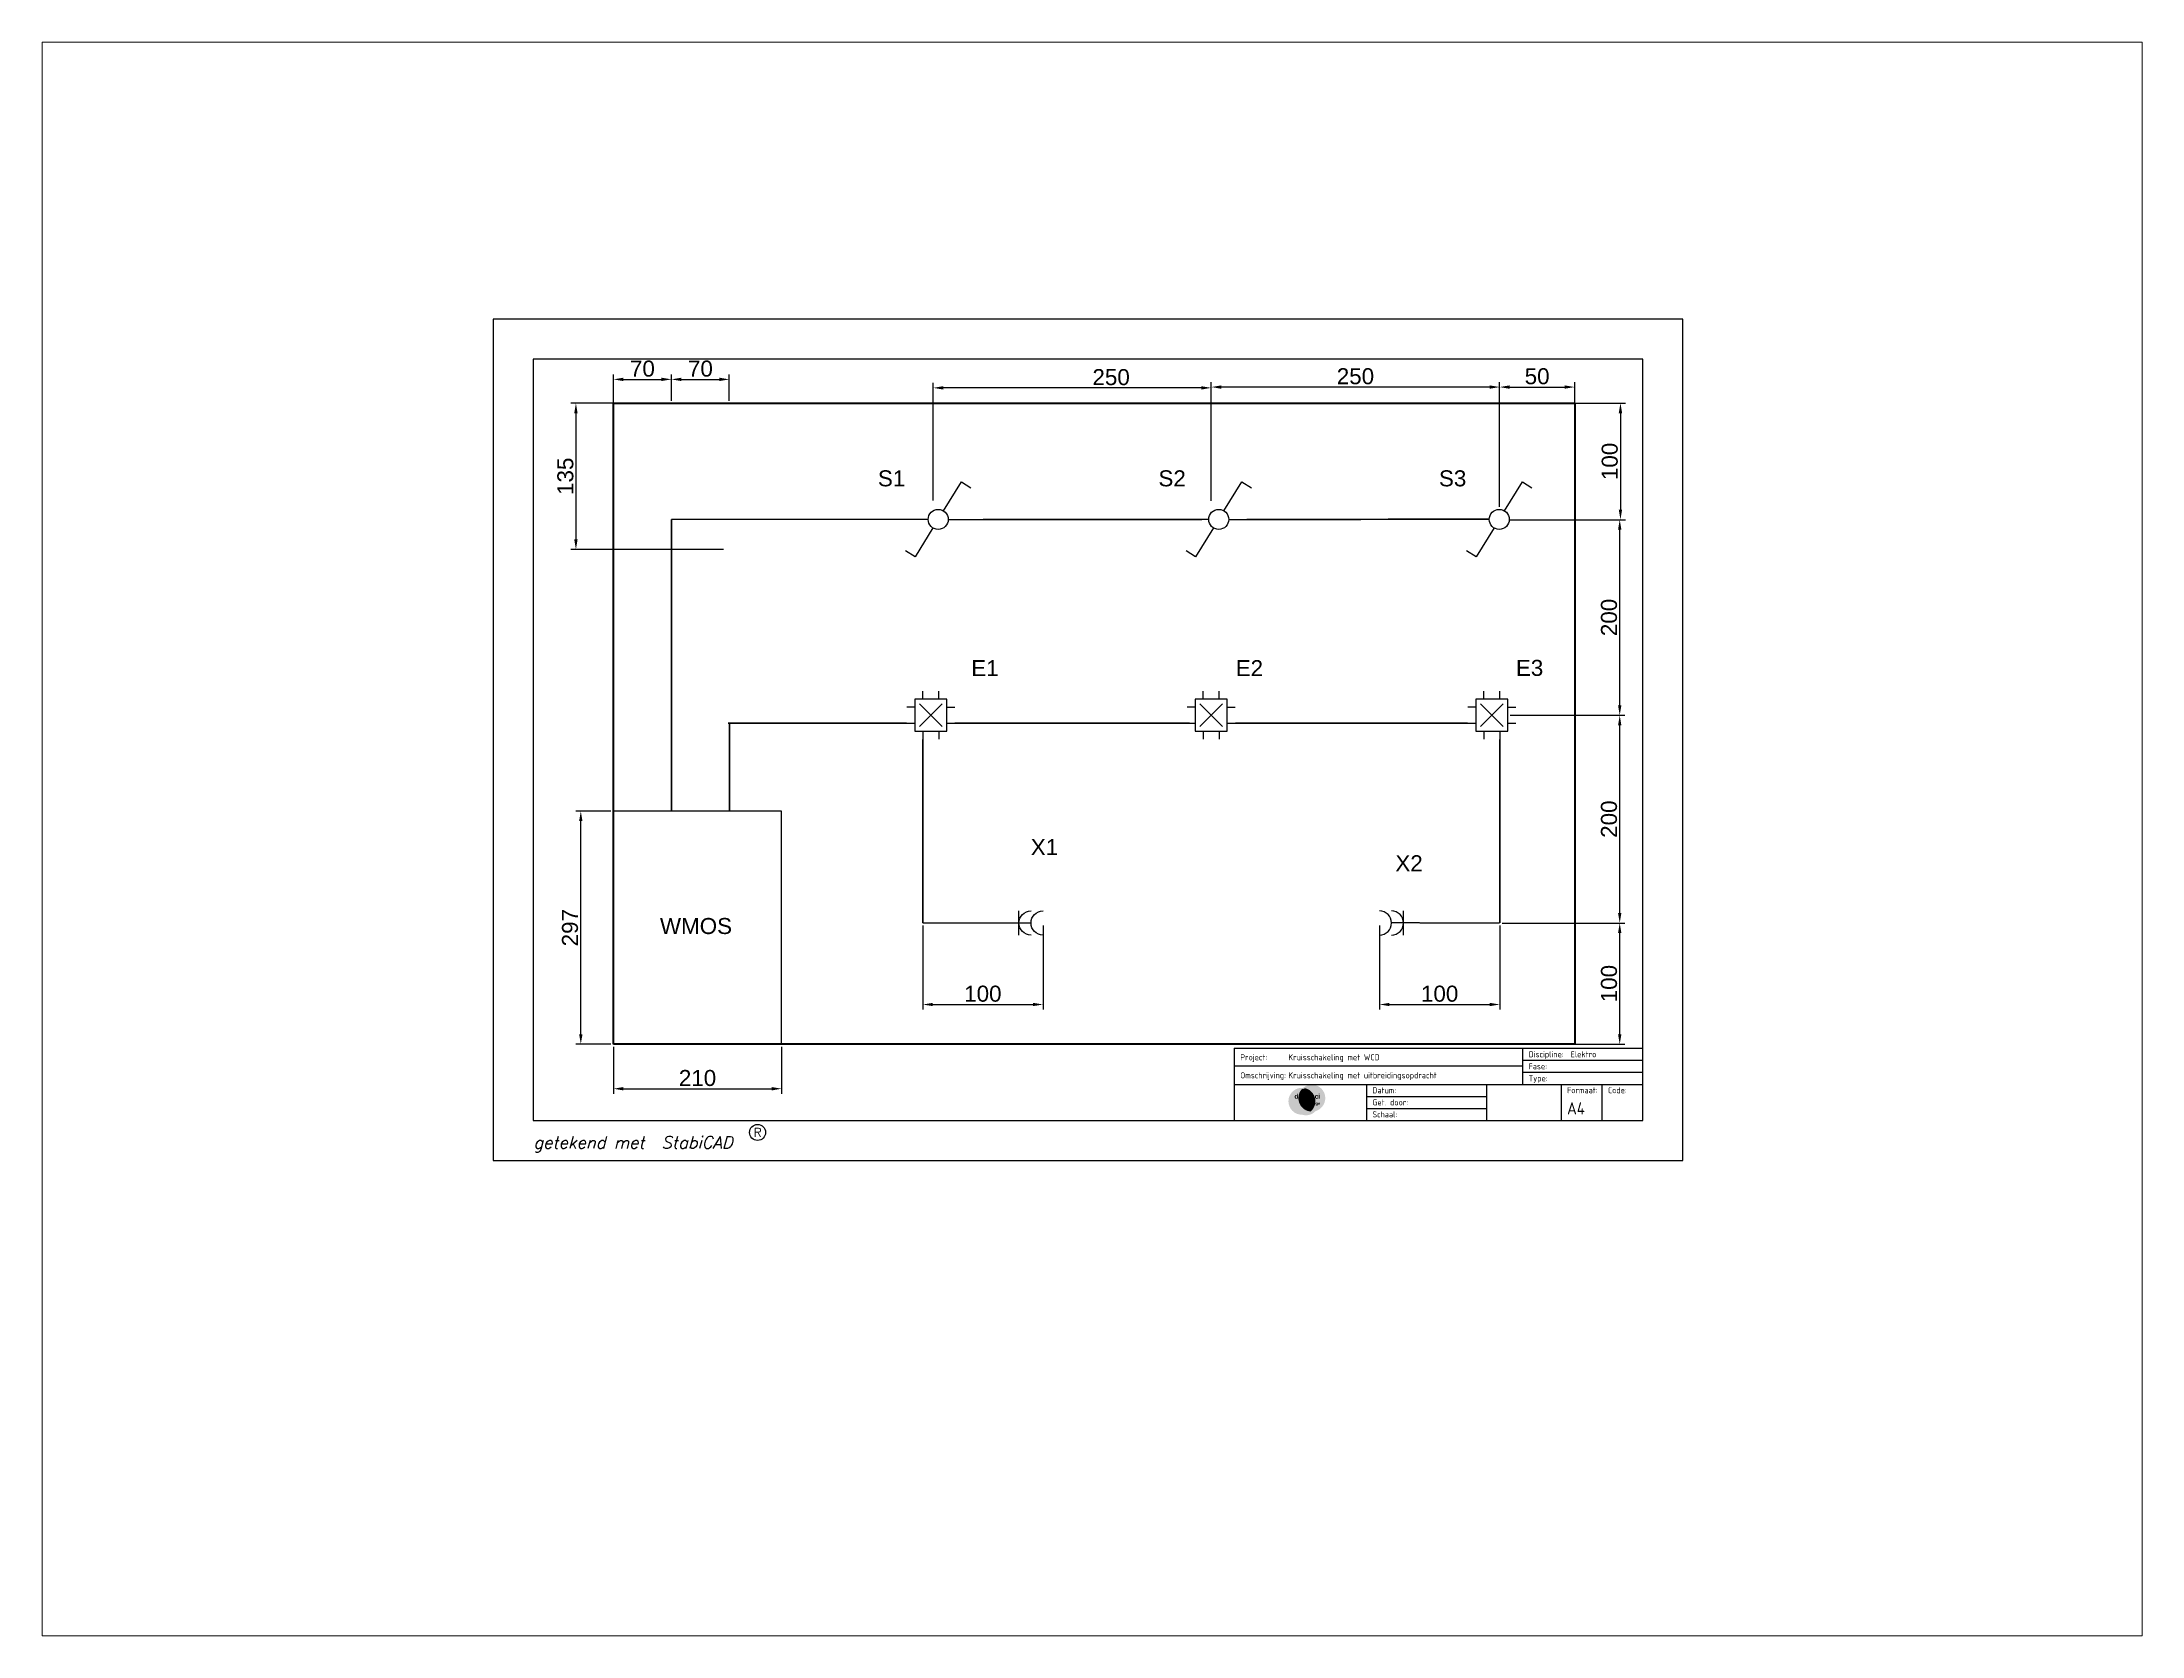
# Paper-space layout 'Layout1' of a CAD drawing. Header units: millimetres. Extents: x 26 to 231, y 20 to 176.
# The model-space entities are those that its viewports show. They can reach past a viewport. Long polylines and large blocks are cut down to what shows.
import ezdxf
from ezdxf.enums import TextEntityAlignment as Align

# ---------------------------------------------------------------- set-up
doc = ezdxf.new("R2010")
doc.units = ezdxf.units.MM
doc.header["$LTSCALE"] = 5
doc.linetypes.add('HIDDEN', pattern=[9.525, 6.35, -3.175])
for name, color, linetype in [('00KAD025', 2, 'Continuous'), ('00KAD070', 5, 'Continuous'), ('BL$2----', 7, 'Continuous'), ('EL6132--', 3, 'Continuous'), ('EL6311--', 3, 'Continuous'), ('maatvoering', 1, 'Continuous')]:
    doc.layers.add(name, color=color, linetype=linetype)
doc.styles.add('ROMANS', font='romans', dxfattribs={"oblique": 15})
doc.styles.add('SCRIPTS', font='scripts')
doc.styles.add('STABICAD-018', font='ISOCP.SHX', dxfattribs={"height": 9})
doc.styles.add('STABICAD-025', font='ISOCP.SHX', dxfattribs={"height": 12.5})
doc.styles.add('STABICAD-050', font='ISOCP.SHX', dxfattribs={"height": 25})
doc.styles.get("Standard").update_dxf_attribs({"font": '', "height": 20})
doc.styles.get('Standard').set_extended_font_data('@Arial Unicode MS')
doc.dimstyles.new('ISO-25', dxfattribs={"dimtxt": 2.5, "dimasz": 2.5, "dimexe": 1.25, "dimexo": 0.625, "dimtad": 1, "dimtxsty": 'Standard', "dimcen": 2.5, "dimadec": 0, "dimazin": 0, "dimtfac": 1, "dimtmove": 0, "dimatfit": 3, "dimfxl": 1, "dimarcsym": 0})

# ---------------------------------------------------------------- blocks, each defined once
blk = doc.blocks.new('A4-LANDSCAPE')
at = {"layer": '00KAD025', "linetype": 'Continuous'}
for p, q in [((297, 210), (0, 210)), ((0, 210), (0, 0)), ((297, 0), (297, 210)), ((0, 0), (297, 0))]:
    blk.add_line(p, q, dxfattribs=at)
blk.add_circle((66, 7), 2, dxfattribs=at)
at = {"layer": '00KAD070', "linetype": 'Continuous'}
for p, q in [((287, 200), (10, 200)), ((10, 200), (10, 10)), ((287, 10), (287, 200)), ((10, 10), (287, 10))]:
    blk.add_line(p, q, dxfattribs=at)
at = {"layer": '00KAD025', "linetype": 'Continuous', "style": 'SCRIPTS'}
blk.add_text('getekend met', height=3, dxfattribs=at).set_placement((10, 3))
at = {"layer": '00KAD025', "linetype": 'Continuous', "style": 'ROMANS', "oblique": 15}
blk.add_text('StabiCAD', height=3, dxfattribs=at).set_placement((42, 3))
at = {"layer": '00KAD025', "linetype": 'Continuous', "style": 'ROMANS'}
blk.add_text('R', height=2.2, dxfattribs=at).set_placement((66, 7), align=Align.MIDDLE)
blk = doc.blocks.new('onderhoek DV')
at = {"true_color": 0x139b48}
h = blk.add_hatch(color=114, dxfattribs=at)
h.dxf.hatch_style = 1
h.paths.add_polyline_path([(-151.8, 23.1, -0.028521), (-151.33, 23.54, 0.44126), (-157.45, 17.96, 0.417155), (-151.79, 12.36, -0.332283), (-155.8, 17.73, -0.331847)])
at = {"true_color": 0x52ad89}
h = blk.add_hatch(color=125, dxfattribs=at)
h.dxf.hatch_style = 1
h.paths.add_polyline_path([(-153.32, 19.26, -0.191277), (-151.8, 23.1, 0.331847), (-155.8, 17.73, 0.332283), (-151.79, 12.36, 0.17442), (-148.24, 13.68, -0.387674)])
h.paths.add_polyline_path([(-151.8, 23.1, -0.028521), (-151.33, 23.54, 0.44126), (-157.45, 17.96, 0.417155), (-151.79, 12.36, -0.332283), (-155.8, 17.73, -0.331847)])
at = {"true_color": 0x358d7d}
h = blk.add_hatch(color=137, dxfattribs=at)
h.dxf.hatch_style = 1
h.paths.add_polyline_path([(-150.26, 23.33, 0.069892), (-151.8, 23.1, 0.191277), (-153.32, 19.26, 0.387674), (-148.24, 13.68, 0.221004), (-146.25, 17.96, 0.332283)])
at = {"true_color": 0x7aafdf}
h = blk.add_hatch(color=143, dxfattribs=at)
h.dxf.hatch_style = 1
h.paths.add_polyline_path([(-144.6, 17.73, 0.417155), (-150.26, 23.33, -0.332283), (-146.25, 17.96, -0.221004), (-148.24, 13.68, 0.095438), (-146.13, 13.89, 0.191277)])
h.paths.add_polyline_path([(-146.13, 13.89, -0.095438), (-148.24, 13.68, -0.17442), (-151.79, 12.36, 0.282795)])
at = {"true_color": 0x54abd9}
h = blk.add_hatch(color=143, dxfattribs=at)
h.dxf.hatch_style = 1
h.paths.add_polyline_path([(-151.33, 23.54, -0.04907), (-150.26, 23.33, -0.417155), (-144.6, 17.73, -0.191277), (-146.13, 13.89, 0.331847), (-142.12, 19.26, 0.637996)])
at = {"color": 7, "linetype": 'Continuous'}
for p, q in [((-180, 40), (-10, 40)), ((-180, 40), (-180, 10)), ((-60, 40), (-60, 25)), ((-60, 35), (-10, 35)), ((-60, 30), (-10, 30)), ((-180, 25), (-10, 25)), ((-125, 25), (-125, 10)), ((-125, 20), (-75, 20)), ((-125, 15), (-75, 15))]:
    blk.add_line(p, q, dxfattribs=at)
for p, q in [((-60, 32.5), (-180, 32.5)), ((-75, 25), (-75, 10)), ((-44, 25), (-44, 10)), ((-27, 25), (-27, 10))]:
    blk.add_line(p, q)
at = {"linetype": 'Continuous', "style": 'STABICAD-025'}
for s, p in [('Project:', (-177.5, 36.25)), ('Discipline:', (-57.5, 37.5)), ('Omschrijving:', (-177.5, 28.75)), ('Type:', (-57.5, 27.5)), ('Fase:', (-57.5, 32.5)), ('Datum:', (-122.5, 22.5)), ('Get. door:', (-122.5, 17.5)), ('Formaat:', (-41.5, 22.55)), ('Code:', (-24.5, 22.55)), ('Schaal:', (-122.5, 12.5))]:
    blk.add_text(s, height=2.5, dxfattribs=at).set_placement(p, align=Align.MIDDLE_LEFT)
at = {"insert": (-154.94, 20.99), "char_height": 2, "attachment_point": 1}
blk.add_mtext_dynamic_manual_height_columns('{\\fArial|b1|i0|c0|p34;da Vinci\\P      \\H0.6x;College}', width=13.5706, gutter_width=10, heights=[0], dxfattribs=at)
at = {"linetype": 'Continuous'}
for tag, height, style, p in [('PR_DESCRIPTION', 2.5, 'STABICAD-025', (-157.5, 36.25)), ('DW_DISCIPLINE', 2.5, 'STABICAD-025', (-40, 37.5)), ('DW_DESCRIPTION', 2.5, 'STABICAD-025', (-157.5, 28.75)), ('DW_PHASE', 2.5, 'STABICAD-025', (-40, 32.5)), ('DW_TYPE', 2.5, 'STABICAD-025', (-40, 27.5)), ('DW_PAPERSIZE', 5, 'STABICAD-050', (-41.5, 15)), ('MOD_CODE_', 5, 'STABICAD-050', (-24.5, 15)), ('DW_SCALE', 2.5, 'STABICAD-025', (-105, 12.5))]:
    blk.add_attdef(tag, text='', height=height, dxfattribs=dict(at, style=style)).set_placement(p, align=Align.MIDDLE_LEFT)
at = {"linetype": 'Continuous', "style": 'STABICAD-025'}
blk.add_attdef('DW_NAME', text='', height=2.5, dxfattribs=at).set_placement((-12.5, 3.75), align=Align.RIGHT)
blk = doc.blocks.new('1116A2')
at = {"color": 0, "linetype": 'Continuous'}
for p, q in [((-1, 2), (-1, 3)), ((1, 2), (1, 3)), ((-2, 1), (-3, 1)), ((-2, 2), (-2, -2)), ((2, 2), (-2, 2)), ((2, -2), (2, 2)), ((2, 1), (3, 1)), ((-3, -1), (-2, -1)), ((-2, -2), (2, -2)), ((-1, -2), (-1, -3)), ((1, -2), (1, -3)), ((2, -1), (3, -1))]:
    blk.add_line(p, q, dxfattribs=at)
at = {"color": 0, "linetype": 'Continuous', "style": 'STABICAD-018'}
blk.add_attdef('ARTICLECODE', text='', height=1.8, dxfattribs=at).set_placement((0, 0), align=Align.MIDDLE)
blk = doc.blocks.new('*D27')
at = {"layer": 'Defpoints', "color": 0, "linetype": 'HIDDEN', "transparency": 16777216}
for p in [(896.3, 1045.1), (896.3, 899.9), (1256.2, 892.5)]:
    blk.add_point(p, dxfattribs=at)
at = {"layer": 'maatvoering', "color": 0, "linetype": 'HIDDEN', "lineweight": -2, "transparency": 16777216}
for p, q in [((896.3, 903), (896.3, 1051.4)), ((1256.2, 895.6), (1256.2, 1051.4)), ((1243.7, 1045.1), (908.8, 1045.1))]:
    blk.add_line(p, q, dxfattribs=at)
at = {"layer": 'maatvoering', "color": 0, "linetype": 'HIDDEN', "transparency": 16777216}
for points in [[(908.8, 1047.2), (908.8, 1043), (896.3, 1045.1)], [(1243.7, 1047.2), (1243.7, 1043), (1256.2, 1045.1)]]:
    blk.add_solid(points, dxfattribs=at)
at = {"layer": 'maatvoering', "color": 0, "linetype": 'HIDDEN', "transparency": 16777216, "insert": (1076.3, 1058.5), "char_height": 20, "attachment_point": 5}
blk.add_mtext('250', dxfattribs=at)
blk = doc.blocks.new('*D28')
at = {"layer": 'Defpoints', "color": 0, "linetype": 'HIDDEN', "transparency": 16777216}
for p in [(222.4, 1054.7), (222.4, 1025), (150, 980.8)]:
    blk.add_point(p, dxfattribs=at)
at = {"layer": 'maatvoering', "color": 0, "linetype": 'HIDDEN', "lineweight": -2, "transparency": 16777216}
for p, q in [((150, 983.9), (150, 1060.9)), ((162.5, 1054.7), (209.9, 1054.7)), ((222.4, 1028.1), (222.4, 1060.9))]:
    blk.add_line(p, q, dxfattribs=at)
at = {"layer": 'maatvoering', "color": 0, "linetype": 'HIDDEN', "transparency": 16777216}
for points in [[(162.5, 1056.8), (162.5, 1052.6), (150, 1054.7)], [(209.9, 1056.8), (209.9, 1052.6), (222.4, 1054.7)]]:
    blk.add_solid(points, dxfattribs=at)
at = {"layer": 'maatvoering', "color": 0, "linetype": 'HIDDEN', "transparency": 16777216, "insert": (186.2, 1068), "char_height": 20, "attachment_point": 5}
blk.add_mtext('70', dxfattribs=at)
blk = doc.blocks.new('111406')
at = {"color": 0, "linetype": 'Continuous'}
for p, q in [((0.62, 3.33), (2.74, 7)), ((2.74, 7), (3.95, 6.3)), ((-0.62, 1.17), (-2.74, -2.5)), ((-2.74, -2.5), (-3.95, -1.8))]:
    blk.add_line(p, q, dxfattribs=at)
blk.add_circle((0, 2.25), 1.25, dxfattribs=at)
at = {"color": 0, "linetype": 'Continuous', "style": 'STABICAD-018'}
for tag, p in [('SWITCHCODE', (3.42, 9)), ('ARTICLECODE', (0, 0))]:
    blk.add_attdef(tag, text='', height=1.8, dxfattribs=at).set_placement(p, align=Align.MIDDLE)
blk = doc.blocks.new('111304J')
at = {"color": 0, "linetype": 'Continuous'}
for p, q in [((-1.5, 3), (1.5, 3)), ((0, 1), (0, 4.5))]:
    blk.add_line(p, q, dxfattribs=at)
for centre in [(0, 6), (0, 4.5)]:
    blk.add_arc(centre, 1.5, 180, 0, dxfattribs=at)
at = {"color": 0, "linetype": 'Continuous', "style": 'STABICAD-018'}
for tag, p in [('PANEL', (0, 11.5)), ('CIRCUIT', (0, 8.5)), ('SUBCIRCUIT', (4.5, 8.5)), ('SWITCHCODE', (3.5, 5.5)), ('ARTICLECODE', (0, 0))]:
    blk.add_attdef(tag, text='', height=1.8, dxfattribs=at).set_placement(p, align=Align.MIDDLE)
blk = doc.blocks.new('*D30')
at = {"layer": 'Defpoints', "color": 0, "linetype": 'HIDDEN', "transparency": 16777216}
for p in [(1350, 1045.1), (1350, 968.2), (1256.2, 892.5)]:
    blk.add_point(p, dxfattribs=at)
at = {"layer": 'maatvoering', "color": 0, "linetype": 'HIDDEN', "lineweight": -2, "transparency": 16777216}
for p, q in [((1256.2, 895.6), (1256.2, 1051.4)), ((1350, 971.3), (1350, 1051.4)), ((1268.7, 1045.1), (1337.5, 1045.1))]:
    blk.add_line(p, q, dxfattribs=at)
at = {"layer": 'maatvoering', "color": 0, "linetype": 'HIDDEN', "transparency": 16777216}
for points in [[(1268.7, 1047.2), (1268.7, 1043), (1256.2, 1045.1)], [(1337.5, 1047.2), (1337.5, 1043), (1350, 1045.1)]]:
    blk.add_solid(points, dxfattribs=at)
at = {"layer": 'maatvoering', "color": 0, "linetype": 'HIDDEN', "transparency": 16777216, "insert": (1303.1, 1058.5), "char_height": 20, "attachment_point": 5}
blk.add_mtext('50', dxfattribs=at)
blk = doc.blocks.new('*D36')
at = {"layer": 'Defpoints', "color": 0, "linetype": 'HIDDEN', "transparency": 16777216}
for p in [(1256.5, 376.3), (1406.2, 376.3), (1222.7, 225)]:
    blk.add_point(p, dxfattribs=at)
at = {"layer": 'maatvoering', "color": 0, "linetype": 'HIDDEN', "lineweight": -2, "transparency": 16777216}
for p, q in [((1259.6, 376.3), (1412.5, 376.3)), ((1406.2, 237.5), (1406.2, 363.8)), ((1225.8, 225), (1412.5, 225))]:
    blk.add_line(p, q, dxfattribs=at)
at = {"layer": 'maatvoering', "color": 0, "linetype": 'HIDDEN', "transparency": 16777216}
for points in [[(1404.1, 363.8), (1408.3, 363.8), (1406.2, 376.3)], [(1404.1, 237.5), (1408.3, 237.5), (1406.2, 225)]]:
    blk.add_solid(points, dxfattribs=at)
at = {"layer": 'maatvoering', "color": 0, "linetype": 'HIDDEN', "transparency": 16777216, "insert": (1392.9, 300.7), "char_height": 20, "attachment_point": 5, "rotation": 90}
blk.add_mtext('100', dxfattribs=at)
blk = doc.blocks.new('*D37')
at = {"layer": 'Defpoints', "color": 0, "linetype": 'HIDDEN', "transparency": 16777216}
for p in [(109.3, 516), (150, 516), (150, 225)]:
    blk.add_point(p, dxfattribs=at)
at = {"layer": 'maatvoering', "color": 0, "linetype": 'HIDDEN', "lineweight": -2, "transparency": 16777216}
for p, q in [((146.9, 516), (103, 516)), ((109.3, 237.5), (109.3, 503.5)), ((146.9, 225), (103, 225))]:
    blk.add_line(p, q, dxfattribs=at)
at = {"layer": 'maatvoering', "color": 0, "linetype": 'HIDDEN', "transparency": 16777216}
for points in [[(107.2, 503.5), (111.4, 503.5), (109.3, 516)], [(107.2, 237.5), (111.4, 237.5), (109.3, 225)]]:
    blk.add_solid(points, dxfattribs=at)
at = {"layer": 'maatvoering', "color": 0, "linetype": 'HIDDEN', "transparency": 16777216, "insert": (95.9, 370.5), "char_height": 20, "attachment_point": 5, "rotation": 90}
blk.add_mtext('297', dxfattribs=at)
blk = doc.blocks.new('*D41')
at = {"layer": 'Defpoints', "color": 0, "linetype": 'HIDDEN', "transparency": 16777216}
for p in [(1200.6, 1025), (1268.3, 879.6), (1407.1, 879.6), (536.2, 376.3), (686.3, 376.3), (686.3, 274.6)]:
    blk.add_point(p, dxfattribs=at)
at = {"layer": 'maatvoering', "color": 0, "linetype": 'HIDDEN', "lineweight": -2, "transparency": 16777216}
for p, q in [((1203.7, 1025), (1413.4, 1025)), ((1407.1, 1012.5), (1407.1, 892.1)), ((1271.4, 879.6), (1413.4, 879.6)), ((536.2, 373.2), (536.2, 268.4)), ((686.3, 373.2), (686.3, 268.4)), ((548.7, 274.6), (673.8, 274.6))]:
    blk.add_line(p, q, dxfattribs=at)
at = {"layer": 'maatvoering', "color": 0, "linetype": 'HIDDEN', "transparency": 16777216}
for points in [[(1405, 1012.5), (1409.2, 1012.5), (1407.1, 1025)], [(1405, 892.1), (1409.2, 892.1), (1407.1, 879.6)], [(548.7, 276.7), (548.7, 272.6), (536.2, 274.6)], [(673.8, 276.7), (673.8, 272.6), (686.3, 274.6)]]:
    blk.add_solid(points, dxfattribs=at)
at = {"layer": 'maatvoering', "color": 0, "linetype": 'HIDDEN', "transparency": 16777216, "insert": (1393.8, 952.3), "char_height": 20, "attachment_point": 5, "rotation": 90}
blk.add_mtext('100', dxfattribs=at)
at = {"layer": 'maatvoering', "color": 0, "linetype": 'HIDDEN', "transparency": 16777216, "insert": (611.2, 288), "char_height": 20, "attachment_point": 5}
blk.add_mtext('100', dxfattribs=at)
blk = doc.blocks.new('111502')
at = {"color": 0, "linetype": 'Continuous'}
for p, q in [((-1, 2), (-1, 3)), ((1, 2), (1, 3)), ((-2, 1), (-3, 1)), ((-2, 2), (-2, -2)), ((2, 2), (-2, 2)), ((-1.41, -1.41), (1.41, 1.41)), ((1.41, -1.41), (-1.41, 1.41)), ((2, -2), (2, 2)), ((2, 1), (3, 1)), ((-3, -1), (-2, -1)), ((-2, -2), (2, -2)), ((-1, -2), (-1, -3)), ((1, -2), (1, -3)), ((2, -1), (3, -1))]:
    blk.add_line(p, q, dxfattribs=at)
at = {"color": 0, "linetype": 'Continuous', "style": 'STABICAD-018'}
for tag, p in [('PANEL', (0, 6.87)), ('CIRCUIT', (0, 3.87)), ('SUBCIRCUIT', (4.5, 3.87)), ('ARTICLECODE', (0, 0)), ('SWITCHCODE', (5.85, -1))]:
    blk.add_attdef(tag, text='', height=1.8, dxfattribs=at).set_placement(p, align=Align.MIDDLE)
at = {"color": 0, "linetype": 'Continuous', "style": 'STABICAD-018', "flags": 1}
blk.add_attdef('POWERCODE', text='', height=1.8, dxfattribs=at).set_placement((13, 3.87), align=Align.MIDDLE)
blk = doc.blocks.new('*D38')
at = {"layer": 'Defpoints', "color": 0, "linetype": 'HIDDEN', "transparency": 16777216}
for p in [(549.3, 1044.1), (549.3, 900.3), (896.3, 899.9)]:
    blk.add_point(p, dxfattribs=at)
at = {"layer": 'maatvoering', "color": 0, "linetype": 'HIDDEN', "lineweight": -2, "transparency": 16777216}
for p, q in [((549.3, 903.5), (549.3, 1050.3)), ((896.3, 903), (896.3, 1050.3)), ((883.8, 1044.1), (561.8, 1044.1))]:
    blk.add_line(p, q, dxfattribs=at)
at = {"layer": 'maatvoering', "color": 0, "linetype": 'HIDDEN', "transparency": 16777216}
for points in [[(561.8, 1046.2), (561.8, 1042), (549.3, 1044.1)], [(883.8, 1046.2), (883.8, 1042), (896.3, 1044.1)]]:
    blk.add_solid(points, dxfattribs=at)
at = {"layer": 'maatvoering', "color": 0, "linetype": 'HIDDEN', "transparency": 16777216, "insert": (771.3, 1057.4), "char_height": 20, "attachment_point": 5}
blk.add_mtext('250', dxfattribs=at)
blk = doc.blocks.new('*D39')
at = {"layer": 'Defpoints', "color": 0, "linetype": 'HIDDEN', "transparency": 16777216}
for p in [(1266.5, 635.5), (1406.2, 635.5), (1256.5, 376.3)]:
    blk.add_point(p, dxfattribs=at)
at = {"layer": 'maatvoering', "color": 0, "linetype": 'HIDDEN', "lineweight": -2, "transparency": 16777216}
for p, q in [((1269.6, 635.5), (1412.5, 635.5)), ((1406.2, 388.8), (1406.2, 623)), ((1259.6, 376.3), (1412.5, 376.3))]:
    blk.add_line(p, q, dxfattribs=at)
at = {"layer": 'maatvoering', "color": 0, "linetype": 'HIDDEN', "transparency": 16777216}
for points in [[(1404.1, 623), (1408.3, 623), (1406.2, 635.5)], [(1404.1, 388.8), (1408.3, 388.8), (1406.2, 376.3)]]:
    blk.add_solid(points, dxfattribs=at)
at = {"layer": 'maatvoering', "color": 0, "linetype": 'HIDDEN', "transparency": 16777216, "insert": (1392.9, 505.9), "char_height": 20, "attachment_point": 5, "rotation": 90}
blk.add_mtext('200', dxfattribs=at)
blk = doc.blocks.new('*D40')
at = {"layer": 'Defpoints', "color": 0, "linetype": 'HIDDEN', "transparency": 16777216}
for p in [(290.7, 1025), (1266.5, 879.6), (1406.2, 879.6), (103.2, 842.6), (290.7, 842.6), (1266.5, 635.5)]:
    blk.add_point(p, dxfattribs=at)
at = {"layer": 'maatvoering', "color": 0, "linetype": 'HIDDEN', "lineweight": -2, "transparency": 16777216}
for p, q in [((287.6, 1025), (96.9, 1025)), ((103.2, 1012.5), (103.2, 855.1)), ((1269.6, 879.6), (1412.5, 879.6)), ((1406.2, 648), (1406.2, 867.1)), ((287.6, 842.6), (96.9, 842.6)), ((1269.6, 635.5), (1412.5, 635.5))]:
    blk.add_line(p, q, dxfattribs=at)
at = {"layer": 'maatvoering', "color": 0, "linetype": 'HIDDEN', "transparency": 16777216}
for points in [[(101.1, 1012.5), (105.3, 1012.5), (103.2, 1025)], [(1404.1, 867.1), (1408.3, 867.1), (1406.2, 879.6)], [(101.1, 855.1), (105.3, 855.1), (103.2, 842.6)], [(1404.1, 648), (1408.3, 648), (1406.2, 635.5)]]:
    blk.add_solid(points, dxfattribs=at)
at = {"layer": 'maatvoering', "color": 0, "linetype": 'HIDDEN', "transparency": 16777216, "char_height": 20, "attachment_point": 5, "rotation": 90}
for s, insert in [('135', (90.1, 933.8)), ('200', (1392.9, 757.6))]:
    blk.add_mtext(s, dxfattribs=dict(at, insert=insert))
blk = doc.blocks.new('*D42')
at = {"layer": 'Defpoints', "color": 0, "linetype": 'HIDDEN', "transparency": 16777216}
for p in [(1106.3, 376.3), (1256.5, 376.3), (1256.5, 274.6)]:
    blk.add_point(p, dxfattribs=at)
at = {"layer": 'maatvoering', "color": 0, "linetype": 'HIDDEN', "lineweight": -2, "transparency": 16777216}
for p, q in [((1106.3, 373.2), (1106.3, 268.4)), ((1256.5, 373.2), (1256.5, 268.4)), ((1118.8, 274.6), (1244, 274.6))]:
    blk.add_line(p, q, dxfattribs=at)
at = {"layer": 'maatvoering', "color": 0, "linetype": 'HIDDEN', "transparency": 16777216}
for points in [[(1118.8, 276.7), (1118.8, 272.6), (1106.3, 274.6)], [(1244, 276.7), (1244, 272.6), (1256.5, 274.6)]]:
    blk.add_solid(points, dxfattribs=at)
at = {"layer": 'maatvoering', "color": 0, "linetype": 'HIDDEN', "transparency": 16777216, "insert": (1181.4, 288), "char_height": 20, "attachment_point": 5}
blk.add_mtext('100', dxfattribs=at)
blk = doc.blocks.new('*D43')
at = {"layer": 'Defpoints', "color": 0, "linetype": 'HIDDEN', "transparency": 16777216}
for p in [(150, 225), (360, 225), (360, 169.5)]:
    blk.add_point(p, dxfattribs=at)
at = {"layer": 'maatvoering', "color": 0, "linetype": 'HIDDEN', "lineweight": -2, "transparency": 16777216}
for p, q in [((150, 221.9), (150, 163.2)), ((360, 221.9), (360, 163.2)), ((162.5, 169.5), (347.5, 169.5))]:
    blk.add_line(p, q, dxfattribs=at)
at = {"layer": 'maatvoering', "color": 0, "linetype": 'HIDDEN', "transparency": 16777216}
for points in [[(162.5, 171.6), (162.5, 167.4), (150, 169.5)], [(347.5, 171.6), (347.5, 167.4), (360, 169.5)]]:
    blk.add_solid(points, dxfattribs=at)
at = {"layer": 'maatvoering', "color": 0, "linetype": 'HIDDEN', "transparency": 16777216, "insert": (255, 182.8), "char_height": 20, "attachment_point": 5}
blk.add_mtext('210', dxfattribs=at)
blk = doc.blocks.new('*D44')
at = {"layer": 'Defpoints', "color": 0, "linetype": 'HIDDEN', "transparency": 16777216}
for p in [(294.7, 1054.7), (222.4, 1025), (294.7, 1025)]:
    blk.add_point(p, dxfattribs=at)
at = {"layer": 'maatvoering', "color": 0, "linetype": 'HIDDEN', "lineweight": -2, "transparency": 16777216}
for p, q in [((222.4, 1028.1), (222.4, 1060.9)), ((234.9, 1054.7), (282.2, 1054.7)), ((294.7, 1028.1), (294.7, 1060.9))]:
    blk.add_line(p, q, dxfattribs=at)
at = {"layer": 'maatvoering', "color": 0, "linetype": 'HIDDEN', "transparency": 16777216}
for points in [[(234.9, 1056.8), (234.9, 1052.6), (222.4, 1054.7)], [(282.2, 1056.8), (282.2, 1052.6), (294.7, 1054.7)]]:
    blk.add_solid(points, dxfattribs=at)
at = {"layer": 'maatvoering', "color": 0, "linetype": 'HIDDEN', "transparency": 16777216, "insert": (258.6, 1068), "char_height": 20, "attachment_point": 5}
blk.add_mtext('70', dxfattribs=at)

msp = doc.modelspace()

# ---------------------------------------------------------------- linework, layer by layer
at = {"color": 1, "linetype": 'HIDDEN', "lineweight": 40}
for p, q in [((150, 225), (150, 1025)), ((150, 1025), (1350, 1025)), ((1350, 1025), (1350, 225)), ((1350, 225), (150, 225))]:
    msp.add_line(p, q, dxfattribs=at)
at = {"layer": 'maatvoering', "color": 0, "const_width": 2}
for points in [[(222.373, 880.016), (542.974, 880.016)], [(222.373, 880.016), (222.373, 516)], [(567.968, 879.616), (893.145, 880.016)], [(918.139, 879.616), (1243.322, 880.384)], [(516.154, 625.526), (292.922, 625.526)], [(294.945, 625.526), (294.945, 516)], [(536.154, 605.526), (536.154, 376.329)], [(576.154, 625.526), (790, 625.526)], [(790, 625.526), (869.225, 625.526)], [(926.325, 625.526), (1216.497, 625.526)], [(1256.497, 605.526), (1256.497, 376.329)], [(536.154, 376.329), (636.302, 376.329)], [(1256.497, 376.329), (1156.349, 376.329)]]:
    msp.add_lwpolyline(points, dxfattribs=at)
at = {"layer": 'maatvoering', "color": 6}
msp.add_lwpolyline([(150, 225), (360, 225), (360, 516), (150, 516)], close=True, dxfattribs=at)

# ---------------------------------------------------------------- block references
at = {"xscale": 3, "yscale": 3, "zscale": 3}
msp.add_blockref('onderhoek DV', (1465, 100), dxfattribs=at).add_auto_attribs({'PR_DESCRIPTION': 'Kruisschakeling met WCD', 'DW_DESCRIPTION': 'Kruisschakeling met uitbreidingsopdracht', 'DW_DISCIPLINE': 'Elektro', 'DW_PAPERSIZE': 'A4'})
at = {"layer": 'BL$2----', "xscale": 5, "yscale": 5, "zscale": 5}
msp.add_blockref('A4-LANDSCAPE', (0, 80), dxfattribs=at)
at = {"layer": 'EL6132--', "linetype": 'Continuous', "xscale": 10, "yscale": 10, "zscale": 2}
msp.add_blockref('1116A2', (1246.497, 635.526), dxfattribs=at)
at = {"layer": 'EL6311--', "linetype": 'Continuous', "yscale": 10, "zscale": 10}
for name, p, xscale, rotation in [('111406', (556.164, 902.489), 10, 178.2407832611853), ('111406', (906.336, 902.489), 10, 178.2407832611853), ('111406', (1256.507, 902.489), 10, 178.2407832611853), ('111304J', (626.302, 376.329), -10, 270), ('111304J', (1166.349, 376.329), 10, 89.99999999999999)]:
    msp.add_blockref(name, p, dxfattribs=dict(at, xscale=xscale, rotation=rotation))
at = {"layer": 'EL6311--', "linetype": 'Continuous', "xscale": 10, "yscale": 10, "zscale": 10}
for p in [(546.154, 635.526), (896.325, 635.526), (1246.497, 635.526)]:
    msp.add_blockref('111502', p, dxfattribs=at)

# ---------------------------------------------------------------- texts
at = {"char_height": 20, "attachment_point": 1}
for s, insert in [('S1', (480.196, 941.21)), ('S2', (830.367, 941.21)), ('S3', (1180.538, 941.21)), ('E1', (596.715, 704.352)), ('E2', (926.791, 704.352)), ('E3', (1276.621, 704.693)), ('X1', (670.996, 480.985)), ('X2', (1126.139, 460.889)), ('WMOS', (208.083, 382.576))]:
    msp.add_mtext_dynamic_manual_height_columns(s, width=85.63824, gutter_width=100, heights=[0], dxfattribs=dict(at, insert=insert))

# ---------------------------------------------------------------- dimensions: what is measured, and where the dimension line sits
at = {"layer": 'maatvoering', "linetype": 'HIDDEN'}
for base, p1, p2, text, picture, middle in [((222.373, 1054.677), (150, 980.753), (222.373, 1025), '70', '*D28', (186.186, 1068.02)), ((294.746, 1054.677), (222.373, 1025), (294.746, 1025), '70', '*D44', (258.559, 1068.02)), ((896.325, 1045.115), (1256.2, 892.494), (896.325, 899.913), '250', '*D27', (1076.263, 1058.458)), ((1350, 1045.115), (1256.2, 892.494), (1350, 968.204), '50', '*D30', (1303.1, 1058.458)), ((686.302, 274.644), (536.154, 376.329), (686.302, 376.329), '100', '*D41', (611.228, 287.987)), ((1256.497, 274.644), (1106.349, 376.329), (1256.497, 376.329), '100', '*D42', (1181.423, 287.987)), ((360, 169.47), (150, 225), (360, 225), '210', '*D43', (255, 182.813))]:
    dim = msp.add_linear_dim(base=base, p1=p1, p2=p2, text=text, dimstyle='ISO-25', override={"dimscale": 5}, dxfattribs=at)
    dim.commit()
    dim.dimension.update_dxf_attribs({"geometry": picture, "text_midpoint": middle})
dim = msp.add_linear_dim(base=(549.304, 1044.073), p1=(896.325, 899.913), p2=(549.304, 900.334), text='250', dimstyle='ISO-25', override={"dimscale": 5}, dxfattribs=at)
dim.commit()
dim.dimension.update_dxf_attribs({"geometry": '*D38', "text_midpoint": (771.258, 1044.073), "dimtype": 160})
for base, p1, p2, text, picture, middle in [((1406.201, 879.616), (1266.497, 635.526), (1266.497, 879.616), '200', '*D40', (1392.857, 757.571)), ((1407.133, 879.616), (1200.595, 1025), (1268.31, 879.616), '100', '*D41', (1393.789, 952.308)), ((1406.201, 635.526), (1256.497, 376.329), (1266.497, 635.526), '200', '*D39', (1392.857, 505.928)), ((109.282, 516), (150, 225), (150, 516), '297', '*D37', (95.939, 370.5)), ((1406.201, 376.329), (1222.66, 225), (1256.497, 376.329), '100', '*D36', (1392.857, 300.665))]:
    dim = msp.add_linear_dim(base=base, p1=p1, p2=p2, angle=90, text=text, dimstyle='ISO-25', override={"dimscale": 5}, dxfattribs=at)
    dim.commit()
    dim.dimension.update_dxf_attribs({"geometry": picture, "text_midpoint": middle})

psp = doc.layouts.get("Layout1")

# ---------------------------------------------------------------- viewports
at = {"layer": '0', "view_target_point": (641.061, 378.729)}
psp.add_viewport(center=(128.5, 97.5), size=(205.6, 156), view_center_point=(106.371, 102.417), view_height=1989.05101, dxfattribs=at)

doc.saveas('drawing.dxf')
